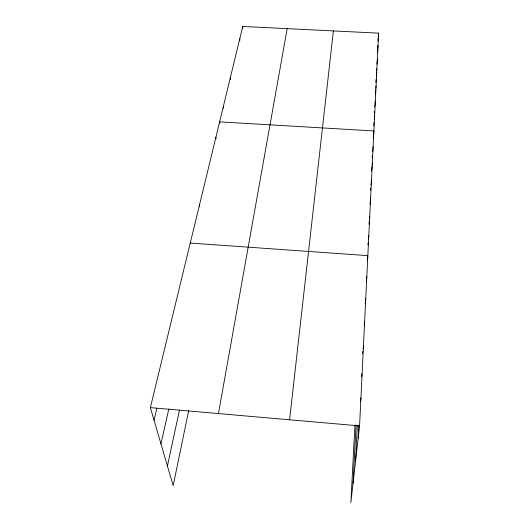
<?xml version="1.0" encoding="UTF-8"?>
<svg xmlns="http://www.w3.org/2000/svg" width="529" height="529" viewBox="0 0 529 529"><rect width="100%" height="100%" fill="white"/><g stroke="black" fill="none" stroke-linecap="round" stroke-linejoin="round"><path stroke-width="0.79" d="M358.166 438.31L358.807 425.29M354.939 425.19L350.859 502.55L359.575 425.905L378.632 33.148L242.751 26.45L150.368 407.621L173.181 485.688L188.701 410.517M355.521 461.553L357.326 425.785M353.048 483.301L356.07 424.866M377.415 47.504L377.547 45.911M377.957 41.123L378.632 33.148M377.408 52.84L378.03 45.639M376.364 70.615L376.569 68.208M376.913 64.201L377.402 58.587M375.841 82.451L376.119 79.238M376.397 76.017L376.747 71.997M375.299 94.777L375.722 89.943M375.861 88.33L376.073 85.916M374.234 113.259L374.38 111.645M374.803 106.805L375.372 100.358M373.712 125.842L373.996 122.616M374.287 119.389L374.644 115.355M373.236 138.208L373.891 130.947L219.621 121.882L219.786 123.488M372.178 157.153L372.323 155.539M372.687 151.512L373.124 146.678M371.596 171.079L372.039 166.251M372.185 164.638L372.33 163.031M370.545 190.48L370.763 188.073M371.06 184.866L371.503 180.052M370.049 204.168L370.644 197.773M368.997 224.197L369.295 221.016M369.52 218.636L369.751 216.249M367.906 245L368.131 242.626M368.435 239.472L368.812 235.517M367.377 260.341L367.834 255.639L190.248 243.062M366.332 281.6L366.815 276.674M365.261 303.54L365.751 298.673M364.223 325.712L364.633 321.711M362.636 353.729L362.881 351.375M363.132 349.014L363.456 345.867M361.611 376.952L361.962 373.679M360.494 401.861L360.937 397.868M289.588 419.788L333.396 30.913M218.464 413.572L287.194 28.639M167.435 466.036L179.483 410.015M160.961 443.871L168.804 409.023M154.051 420.224L156.829 408.448M150.368 407.621L359.575 425.905M199.512 204.835L199.744 206.429M215.911 137.196L216.083 138.803M223.304 106.693L223.456 108.3M230.26 77.981L230.399 79.588M239.789 38.663L239.901 40.25M242.751 26.45L242.857 28.037"/></g></svg>
